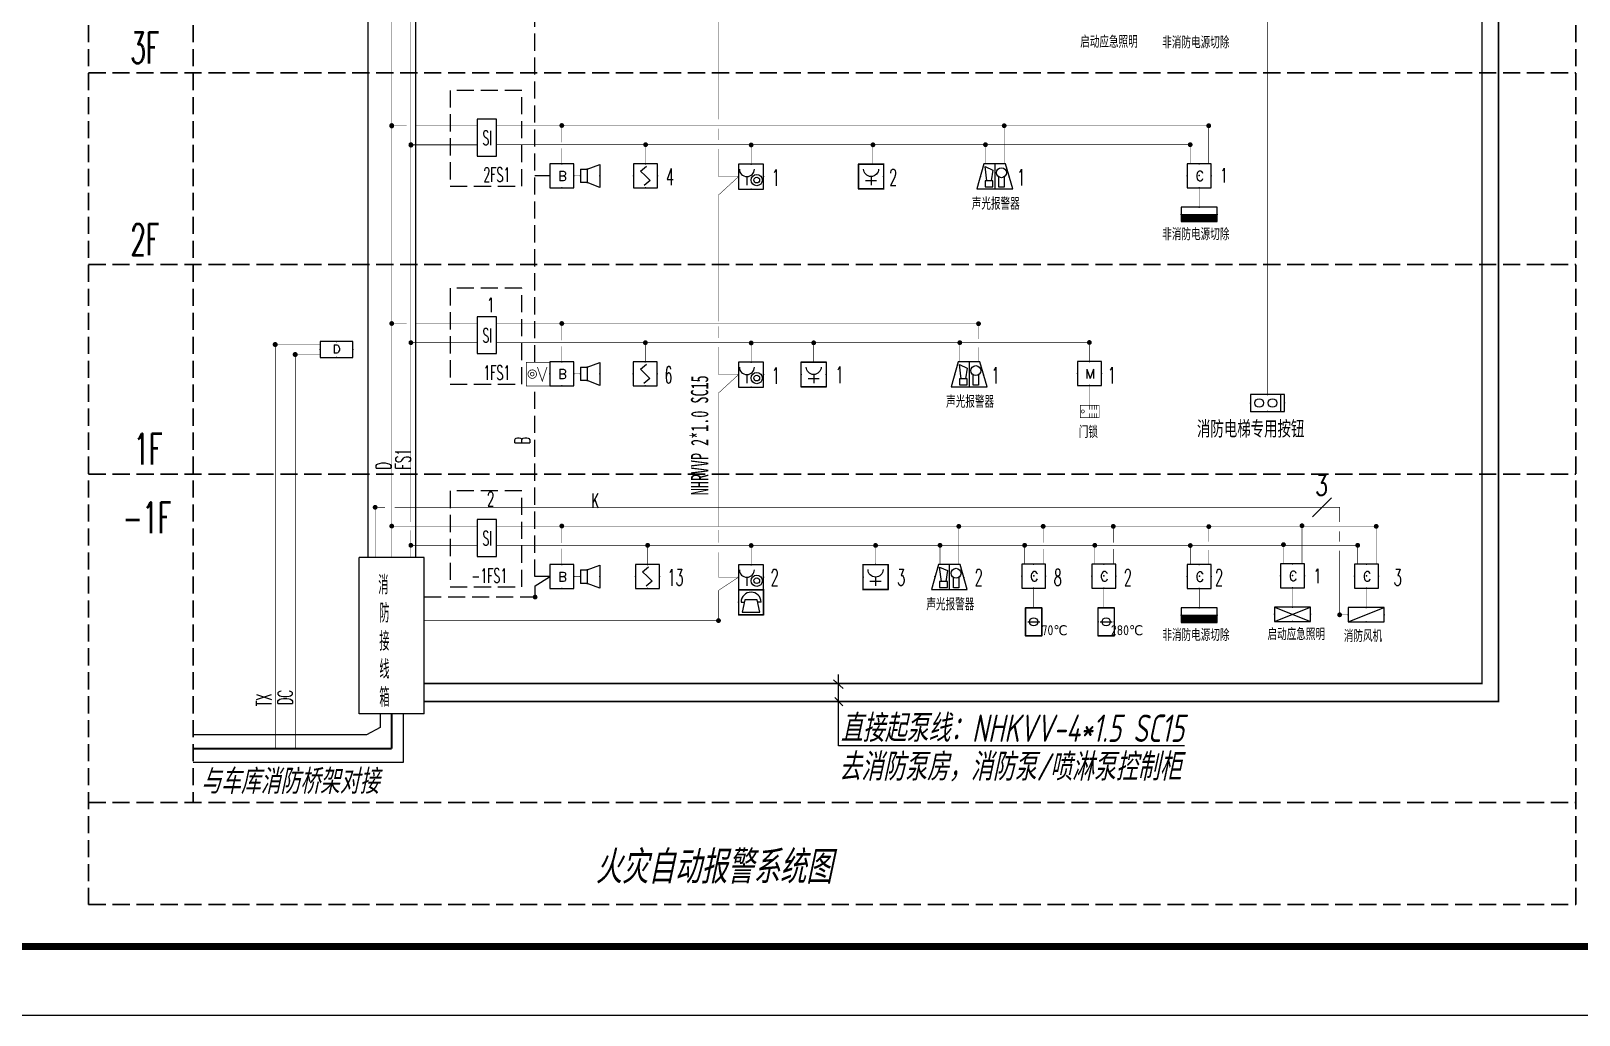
# Model space of a CAD drawing. Extents: x 115549 to 768939, y -502199 to 402497.
# Drawn here: x 217157 to 239758, y -255603 to -241232 of the extents above; entities that cross this region are included whole.
import ezdxf
from ezdxf.enums import TextEntityAlignment as Align

# ---------------------------------------------------------------- set-up
doc = ezdxf.new("R2010")
doc.units = 0
doc.header["$LTSCALE"] = 1000
doc.header["$MEASUREMENT"] = 0
for name, pattern in [('CENTER2', [1.125, 0.75, -0.125, 0.125, -0.125]), ('DASH', [0.35, 0.25, -0.1]), ('PHANTOM2', [1.25, 0.625, -0.125, 0.125, -0.125, 0.125, -0.125])]:
    doc.linetypes.add(name, pattern=pattern)
for name, color, linetype in [('BZ', 3, 'Continuous'), ('DIM-照明', 3, 'Continuous'), ('DOTLN', 2, 'DASH'), ('DQ', 6, 'Continuous'), ('EQUIP', 3, 'Continuous'), ('EQUIP-消防', 3, 'Continuous'), ('EQUIP-照明', 3, 'Continuous'), ('EQUIP-箱柜', 3, 'Continuous'), ('EQUIP-通讯', 3, 'Continuous'), ('FUR', 8, 'Continuous'), ('LGT1', 7, 'Continuous'), ('PUB_TEXT', 7, 'Continuous'), ('PUB_TITLE', 4, 'Continuous'), ('SIG_TEXT', 7, 'Continuous'), ('T-CABL-r4', 7, 'Continuous'), ('T-EQUP-FIRE', 7, 'Continuous'), ('T-EQUP-SERT', 4, 'Continuous'), ('TEL_TEXT', 7, 'Continuous'), ('TERM', 2, 'Continuous'), ('WIRE-信号', 4, 'TG_K+S'), ('WIRE-动力', 2, 'Continuous'), ('WIRE-控制', 4, 'TG_K'), ('WIRE-消防广播', 4, 'TG_B'), ('WIRE-消防电话', 3, 'TG_H'), ('WIRE-照明', 1, 'Continuous'), ('WIRE-电源', 3, 'Continuous'), ('WIRE-通讯', 4, 'PHANTOM2'), ('房间名称', 153, 'Continuous'), ('面积', 6, 'Continuous')]:
    doc.layers.add(name, color=color, linetype=linetype)
doc.layers.add('WALL', color=150, linetype='Continuous', lineweight=30)
doc.layers.add('电气', color=6, linetype='Continuous', lineweight=0)
doc.styles.add('_TCH_DIM', font='SIMPLEX', dxfattribs={"bigfont": 'GBCBIG'})
doc.styles.add('_TCH_LABEL', font='COMPLEX', dxfattribs={"bigfont": 'GBCBIG'})
doc.styles.add('_TEL_DIM', font='SIMPLEX', dxfattribs={"width": 0.8, "height": 3.5, "bigfont": 'HZTXT'})
doc.styles.add('_TXT', font='', dxfattribs={"width": 0.6})
doc.styles.add('DLBLZTEXT', font='ROMANS.shx', dxfattribs={"width": 0.7, "bigfont": 'HZFS1.shx'})
doc.styles.get("Standard").update_dxf_attribs({"font": 'gbenor.shx', "bigfont": 'gbcbig.shx'})
doc.styles.add('TG_LINETYPE', font='HNSJY-07', dxfattribs={"width": 0.8, "height": 3, "bigfont": 'HZTXT-SM'})
doc.styles.add('国标仿宋', font='SIMPLEX.shx', dxfattribs={"width": 0.8, "bigfont": 'gbhzfs.shx'})
doc.styles.add('霍', font='GBEITC', dxfattribs={"bigfont": 'HZTXT'})
doc.styles.get('_TXT').set_extended_font_data('SimSun')
doc.linetypes.add('TG_B', pattern='A,2,-0.3,["B",TG_LINETYPE,S=0.1,R=0,X=-0.23,Y=-0.15],0', length=2.3)
doc.linetypes.add('TG_H', pattern='A,2,-0.45,["H",TG_LINETYPE,S=0.1,R=0,X=-0.33,Y=-0.15],0', length=2.45)
doc.linetypes.add('TG_K', pattern='A,2,-0.3,["K",TG_LINETYPE,S=0.1,R=0,X=-0.23,Y=-0.15],0', length=2.3)
doc.linetypes.add('TG_K+S', pattern='A,1.5,-1.5,["K+S",TG_LINETYPE,S=0.1,R=0,X=-1.3,Y=-0.15],0', length=3)

# ---------------------------------------------------------------- blocks, each defined once
blk = doc.blocks.new('$TelecSys$00000011')
at = {"const_width": 0.5}
blk.add_lwpolyline([(-0.25, 0, 1), (0.25, 0, 1)], format="xyb", close=True, dxfattribs=at)
blk = doc.blocks.new('$equip$00001931')
for p, q in [((0.65, 0.65), (-0.65, 0.65)), ((-0.65, 0.65), (-0.65, 0)), ((0.65, 0), (0.65, 0.65)), ((-0.65, 0), (0.65, 0))]:
    blk.add_line(p, q)
for p in [(0, 0.65), (-0.65, 0.325), (0, 0), (0.65, 0.325)]:
    blk.add_point(p)
at = {"color": 7, "style": '_TEL_DIM'}
blk.add_attdef('$TEXT$', text='', height=0.34, dxfattribs=at).set_placement((0.006, 0.343), align=Align.MIDDLE_CENTER)
at = {"color": 7, "style": '_TEL_DIM', "flags": 1}
blk.add_attdef('A', text='', height=0.00002, dxfattribs=at).set_placement((0, 0), align=Align.MIDDLE_CENTER)
blk = doc.blocks.new('$equip$00002656')
for p, q in [((-0.5, 1), (-0.5, 0)), ((0.5, 1), (-0.5, 1)), ((0.5, 0), (0.5, 1)), ((-0.5, 0), (0.5, 0)), ((-0.219, 0.331), (0.222, 0.331)), ((0, 0.5), (0, 0.15))]:
    blk.add_line(p, q)
at = {"const_width": 0.05}
blk.add_lwpolyline([(-0.5, 1), (0.5, 1), (0.5, 0), (-0.5, 0), (-0.5, 1), (0.5, 1)], dxfattribs=at)
blk.add_arc((0, 0.8), 0.3, 180, 0)
for p in [(0, 1), (-0.5, 0.5), (0, 0), (0.5, 0.5)]:
    blk.add_point(p)
at = {"color": 7, "flags": 1}
for tag, height, p in [('A', 0.00002, (0, 0)), ('B', 0.4, (0.762, 0.292))]:
    blk.add_attdef(tag, text='', height=height, dxfattribs=at).set_placement(p, align=Align.MIDDLE_CENTER)
blk = doc.blocks.new('$equip$00001700')
for p, q in [((-0.5, 0.5), (-0.5, -0.5)), ((0.5, 0.5), (-0.5, 0.5)), ((-0.2, 0.2), (0.05, 0.4)), ((0, 0), (-0.2, 0.2)), ((0, 0), (0.2, -0.2)), ((0.5, -0.5), (0.5, 0.5)), ((-0.5, -0.5), (0.5, -0.5)), ((0.2, -0.2), (-0.05, -0.4))]:
    blk.add_line(p, q)
for p in [(-0.5, 0), (0, 0.5), (0.5, 0), (0, -0.5)]:
    blk.add_point(p)
at = {"flags": 1}
for tag, height, p in [('A', 0.00002, (0, 0)), ('B', 0.4, (0.75, -0.204))]:
    blk.add_attdef(tag, text='', height=height, dxfattribs=at).set_placement(p, align=Align.MIDDLE_CENTER)
blk = doc.blocks.new('$equip$00001943')
for p, q in [((-0.3, 0.35), (-0.5, -0.35)), ((0.3, 0.35), (-0.3, 0.35)), ((-0.22, -0.124), (-0.27, 0.276)), ((-0.27, 0.276), (-0.05, 0.176)), ((-0.05, 0.176), (-0.1, -0.124)), ((0, 0.35), (0, -0.35)), ((0.5, -0.35), (0.3, 0.35)), ((-0.5, -0.35), (0.5, -0.35)), ((-0.27, -0.124), (-0.27, -0.294)), ((-0.05, -0.124), (-0.27, -0.124)), ((-0.27, -0.294), (-0.05, -0.294)), ((-0.05, -0.294), (-0.05, -0.124)), ((0.112, -0.298), (0.112, -0.013)), ((0.262, -0.298), (0.112, -0.298)), ((0.262, -0.013), (0.262, -0.298))]:
    blk.add_line(p, q)
blk.add_circle((0.187, 0.102), 0.139)
for p in [(-0.4, 0), (0, 0.35), (0, -0.35), (0.404, -0.012)]:
    blk.add_point(p)
at = {"layer": 'TEL_TEXT', "style": '_TEL_DIM', "flags": 1}
blk.add_attdef('A', text='', height=0.00002, dxfattribs=at).set_placement((0, 0), align=Align.MIDDLE_CENTER)
blk = doc.blocks.new('$equip$00001711')
for p, q in [((-0.5, 1), (-0.5, 0)), ((0.5, 1), (-0.5, 1)), ((0.5, 0), (0.5, 1)), ((-0.5, 0), (0.5, 0)), ((-0.169, 0.5), (-0.169, 0.15))]:
    blk.add_line(p, q)
for radius in [0.226, 0.113]:
    blk.add_circle((0.227, 0.36), radius)
blk.add_arc((-0.169, 0.8), 0.3, 180, 0)
for p in [(0, 1), (-0.5, 0.5), (0, 0), (0.5, 0.5)]:
    blk.add_point(p)
at = {"flags": 1}
for tag, height, p in [('A', 0.00002, (0, 0)), ('B', 0.4, (0.759, 0.309))]:
    blk.add_attdef(tag, text='', height=height, dxfattribs=at).set_placement(p, align=Align.MIDDLE_CENTER)
blk = doc.blocks.new('$equip$00001916')
for p, q in [((0.5, 0.5), (-0.5, 0.5)), ((-0.5, 0.5), (-0.5, -0.5)), ((0.5, -0.5), (0.5, 0.5)), ((-0.5, -0.5), (0.5, -0.5))]:
    blk.add_line(p, q)
for p in [(-0.5, 0), (0, 0.5), (0.5, 0), (0, -0.5)]:
    blk.add_point(p)
at = {"layer": 'TEL_TEXT', "style": '_TEL_DIM'}
blk.add_attdef('$TEXT$', text='', height=0.4, dxfattribs=at).set_placement((0.026, -0.008), align=Align.MIDDLE_CENTER)
at = {"layer": 'TEL_TEXT', "style": '_TEL_DIM', "flags": 1}
blk.add_attdef('A', text='', height=0.00002, dxfattribs=at).set_placement((0, 0), align=Align.MIDDLE_CENTER)
blk = doc.blocks.new('$equip$00001366')
for p, q in [((0, 0.35), (0, -0.35)), ((0, 0.35), (0.35, 0.35)), ((0.35, 0.35), (1, 0.6)), ((0.35, 0.35), (0.35, -0.35)), ((1, 0.6), (1, -0.6)), ((0.35, -0.35), (0, -0.35)), ((1, -0.6), (0.35, -0.35))]:
    blk.add_line(p, q)
for p in [(0, 0), (0.35, 0.35), (1, 0), (0.35, -0.35)]:
    blk.add_point(p)
at = {"flags": 9}
blk.add_attdef('A', (0, 0), '', height=0.00002, dxfattribs=at)
blk = doc.blocks.new('$equip$00001234')
for p, q in [((0.707, 0.714), (-0.707, 0.714)), ((-0.707, 0.707), (-0.707, -0.007)), ((0.542, 0.714), (0.542, 0)), ((0.707, 0), (0.707, 0.714)), ((-0.707, 0), (0.707, 0))]:
    blk.add_line(p, q)
for centre in [(-0.35, 0.357), (0.2, 0.357)]:
    blk.add_circle(centre, 0.179)
at = {"layer": 'EQUIP-照明'}
for p in [(0, 0.714), (-0.707, 0.35), (0, 0), (0.707, 0.357)]:
    blk.add_point(p, dxfattribs=at)
at = {"layer": 'EQUIP-照明', "flags": 9}
blk.add_attdef('A', (0, 0), '', height=0.00002, dxfattribs=at)
blk = doc.blocks.new('HC001151')
at = {"color": 4, "linetype": 'Continuous', "const_width": 0.2}
blk.add_lwpolyline([(-3.12, 2.08), (3.12, 2.08), (3.12, -2.08), (-3.12, -2.08)], close=True, dxfattribs=at)
at = {"color": 4, "linetype": 'Continuous', "const_width": 0.2, "flags": 128}
blk.add_lwpolyline([(-2.83, 0, 1), (-1.82, 0, 1)], format="xyb", close=True, dxfattribs=at)
at = {"color": 4, "linetype": 'Continuous', "const_width": 0.2}
for points in [[(-0.08, 0.65), (-0.08, 2.08)], [(0.72, 0.65), (0.72, 2.08)], [(1.52, 0.65), (1.52, 2.08)], [(2.33, 0.65), (2.33, 2.08)], [(-0.08, -2.08), (-0.08, -0.65)], [(0.72, -2.08), (0.72, -0.65)], [(1.52, -2.08), (1.52, -0.65)], [(2.33, -2.08), (2.33, -0.65)]]:
    blk.add_lwpolyline(points, dxfattribs=at)
blk = doc.blocks.new('$equip_U$00000059(PC-201006301541)')
at = {"linetype": 'DASH'}
for p in [(0, 0.489), (0.003, 0), (-0.5, -0.011), (0, -0.511), (0.5, -0.011)]:
    blk.add_point(p, dxfattribs=at)
blk.add_blockref('$equip$00001916', (0, -0.011), dxfattribs=at).add_auto_attribs({'$TEXT$': 'C'})
at = {"color": 7, "linetype": 'DASH', "style": '_TEL_DIM', "flags": 1}
blk.add_attdef('A', text='', height=0.00002, dxfattribs=at).set_placement((0, 0), align=Align.MIDDLE_CENTER)
blk = doc.blocks.new('*X1106')
at = {"color": 0}
for p, q in [((-250, 33), (-183, 100)), ((-250, 68), (-218, 100)), ((-247, 0), (-147, 100)), ((-212, 0), (-112, 100)), ((-177, 0), (-77, 100)), ((-141, 0), (-41, 100)), ((-106, 0), (-6, 100)), ((-71, 0), (29, 100)), ((-35, 0), (65, 100)), ((0, 0), (100, 100)), ((35, 0), (135, 100)), ((71, 0), (171, 100)), ((106, 0), (206, 100)), ((141, 0), (241, 100)), ((177, 0), (250, 73)), ((212, 0), (250, 38)), ((247, 0), (250, 3))]:
    blk.add_line(p, q, dxfattribs=at)
blk = doc.blocks.new('$equip$00001414')
for p, q in [((0.75, 0.6), (-0.75, 0.6)), ((-0.75, 0.6), (-0.75, 0)), ((-0.75, 0.3), (0.75, 0.3)), ((-0.75, 0), (0.75, 0)), ((0.75, 0), (0.75, 0.6))]:
    blk.add_line(p, q)
at = {"const_width": 0.3}
blk.add_lwpolyline([(-0.75, 0.15), (0.75, 0.15)], dxfattribs=at)
for p in [(-0.75, 0.3), (0, 0.6), (0, 0), (0.75, 0.3)]:
    blk.add_point(p)
at = {"xscale": 0.00300000000061118, "yscale": 0.00300000000061118, "zscale": 0.00300000000061118}
blk.add_blockref('*X1106', (0, 0), dxfattribs=at)
at = {"style": '_TCH_LABEL', "flags": 9}
blk.add_attdef('A', (0, 0), '', height=0.00002, dxfattribs=at)
blk = doc.blocks.new('$equip$00002658')
for p, q in [((0.5, 1), (-0.5, 1)), ((-0.5, 1), (-0.5, 0)), ((0.5, 0), (0.5, 1)), ((-0.5, 0), (0.5, 0)), ((-0.4, 0.5), (-0.27, 0.5)), ((-0.25, 0.6), (-0.35, 0.1)), ((-0.35, 0.1), (0.35, 0.1)), ((0.25, 0.6), (-0.25, 0.6)), ((0.35, 0.1), (0.25, 0.6)), ((0.4, 0.5), (0.27, 0.5))]:
    blk.add_line(p, q)
at = {"const_width": 0.05}
blk.add_lwpolyline([(-0.5, 1), (0.5, 1), (0.5, 0), (-0.5, 0), (-0.5, 1), (0.5, 1)], dxfattribs=at)
blk.add_arc((0, 0.5), 0.4, 0, 180)
for p in [(0, 1), (-0.5, 0.5), (0, 0), (0.5, 0.5)]:
    blk.add_point(p)
at = {"color": 7, "flags": 1}
for tag, height, p in [('A', 0.00002, (0, 0)), ('B', 0.4, (0.762, 0.292))]:
    blk.add_attdef(tag, text='', height=height, dxfattribs=at).set_placement(p, align=Align.MIDDLE_CENTER)
blk = doc.blocks.new('105')
at = {"layer": '电气'}
for p, q in [((1055591, 533054), (1055591, 532373)), ((1055945, 533054), (1055591, 533054)), ((1055945, 532373), (1055945, 533054)), ((1055591, 532373), (1055945, 532373))]:
    blk.add_line(p, q, dxfattribs=at)
at = {"layer": 'TEL_TEXT', "style": '_TEL_DIM', "width": 0.564706}
blk.add_attdef('SI', text='', height=264, dxfattribs=at).set_placement((1055775, 532708), align=Align.MIDDLE_CENTER)
blk = doc.blocks.new('A$C220927F7')
at = {"layer": 'WIRE-消防电话', "linetype": 'TG_H', "const_width": 7.67}
for points in [[(0, 0), (-319, -209)], [(-319, -209), (-319, -695), (-1592, -695)], [(-2676, -695), (-5033, -695)], [(-1567, -695), (-2815, -695)]]:
    blk.add_lwpolyline(points, dxfattribs=at)
blk = doc.blocks.new('$equip$00002402')
at = {"lineweight": 20}
for p, q in [((0.322, 0.558), (-0.328, 0.558)), ((-0.328, -0.558), (0.322, -0.558))]:
    blk.add_line(p, q, dxfattribs=at)
for p, q in [((-0.328, -0.558), (-0.328, 0.558)), ((-0.242, 0), (0, 0)), ((0, 0), (0.242, 0)), ((0.322, 0.558), (0.322, -0.558))]:
    blk.add_line(p, q)
at = {"const_width": 0.05}
for points in [[(-0.328, -0.558), (-0.328, 0.558)], [(-0.328, 0.558), (0.322, 0.558), (0.322, -0.558), (-0.328, -0.558), (-0.328, 0.558), (0.322, 0.558)]]:
    blk.add_lwpolyline(points, dxfattribs=at)
blk.add_circle((-0.003, 0), 0.164)
for p in [(-0.328, 0), (-0.003, 0.558), (0.322, 0), (-0.003, -0.558)]:
    blk.add_point(p)
at = {"color": 7, "style": '_TEL_DIM', "flags": 1}
blk.add_attdef('A', text='', height=0.00002, dxfattribs=at).set_placement((0, 0), align=Align.MIDDLE_CENTER)
at = {"color": 7}
blk.add_attdef('$TEXT$', text='', height=0.4, dxfattribs=at).set_placement((0.832, -0.336), align=Align.MIDDLE_CENTER)
blk = doc.blocks.new('$equip$00001416')
for p, q in [((0.75, 0.6), (-0.75, 0.6)), ((-0.75, 0), (0.75, 0.6)), ((-0.75, 0.6), (-0.75, 0)), ((-0.75, 0), (0.75, 0)), ((0.75, 0), (0.75, 0.6))]:
    blk.add_line(p, q)
for p in [(-0.75, 0.3), (0, 0.6), (0, 0), (0.75, 0.3)]:
    blk.add_point(p)
at = {"style": '_TCH_LABEL', "flags": 9}
blk.add_attdef('A', (0, 0), '', height=0.00002, dxfattribs=at)
blk = doc.blocks.new('$equip$00001424')
for p, q in [((-0.75, 0), (0.75, 0.6)), ((-0.75, 0.6), (0.75, 0)), ((0.75, 0.6), (-0.75, 0.6)), ((-0.75, 0.6), (-0.75, 0)), ((-0.75, 0), (0.75, 0)), ((0.75, 0), (0.75, 0.6))]:
    blk.add_line(p, q)
for p in [(-0.75, 0.3), (0, 0.6), (0, 0), (0.75, 0.3)]:
    blk.add_point(p)
at = {"style": '_TCH_LABEL', "flags": 9}
blk.add_attdef('A', (0, 0), '', height=0.00002, dxfattribs=at)
blk = doc.blocks.new('HC001725423288')
at = {"color": 0, "linetype": 'Continuous', "const_width": 0.2}
blk.add_lwpolyline([(-3.12, 3.12), (3.12, 3.12), (3.12, -3.12), (-3.12, -3.12)], close=True, dxfattribs=at)
blk.add_lwpolyline([(-1.88, 2.38), (1.88, 1.13), (-1.88, -0.15)], dxfattribs=at)
for points in [[(1.12, -1.52, 1), (-1.12, -1.52, 1)], [(-0.48, -1.52, 1), (0.48, -1.52, 1)]]:
    blk.add_lwpolyline(points, format="xyb", close=True, dxfattribs=at)
at = {"layer": 'T-CABL-r4', "color": 0, "style": 'DLBLZTEXT', "width": 0.7}
blk.add_attdef('PSFHATT', (5.12, -3.12), '', height=2.5, dxfattribs=at)
blk = doc.blocks.new('$TELECSYS$00000095')
blk.add_line((0.4, 0.4), (-0.4, -0.4))
at = {"width": 0.8}
blk.add_attdef('N', text='', height=1, dxfattribs=at).set_placement((-0.017, 1.056), align=Align.MIDDLE)
blk = doc.blocks.new('$TelecSys$00000152')
blk.add_blockref('$TELECSYS$00000095', (0, 0))
at = {"style": '_TEL_DIM', "width": 0.7}
blk.add_attdef('N', text='', height=0.875, dxfattribs=at).set_placement((-0.015, 0.924), align=Align.MIDDLE)
blk = doc.blocks.new('A$C625C773B')
at = {"layer": 'WIRE-照明', "color": 7, "const_width": 7}
blk.add_lwpolyline([(-242, 0), (-242, 734), (-99, 734)], dxfattribs=at)
at = {"layer": 'TERM', "linetype": 'DASH', "xscale": 70.01312986800448, "yscale": 70.01312986800448, "zscale": 70.01312986800448}
blk.add_blockref('$TelecSys$00000011', (-243, 734), dxfattribs=at)

msp = doc.modelspace()

# ---------------------------------------------------------------- linework, layer by layer
at = {"layer": 'BZ', "linetype": 'Continuous'}
msp.add_line((222897.9, -248921.9), (221950.8, -248921.9), dxfattribs=at)
at = {"layer": 'DOTLN', "linetype": 'DASH'}
for points in [[(223275.1, -243499.7), (224325, -243499.7), (224325, -242099.4), (223275.1, -242099.4)], [(223275.1, -246390.9), (224325, -246390.9), (224325, -244990.6), (223275.1, -244990.6)], [(223275.1, -249349.7), (224325, -249349.7), (224325, -247949.4), (223275.1, -247949.4)]]:
    msp.add_lwpolyline(points, close=True, dxfattribs=at)
at = {"layer": 'DQ', "linetype": 'DASH'}
for p, q in [((224515.3, -246070.4), (224514.2, -205653.9)), ((224732.4, -243349), (224515.1, -243349)), ((224515.5, -249200.7), (224515.4, -246415.3)), ((224732.4, -249200.7), (224515.6, -249200.7))]:
    msp.add_line(p, q, dxfattribs=at)
for points in [[(224516.9, -249516.6), (224516.9, -249336), (224732.3, -249200.7)], [(222897.9, -249497.4), (224483.5, -249497.4)]]:
    msp.add_lwpolyline(points, dxfattribs=at)
at = {"layer": 'EQUIP-箱柜'}
for points in [[(222592.3, -251201.9), (222592.3, -251914.7), (219527.4, -251914.7)], [(222256.3, -251201.9), (222256.3, -251405.8), (222054.7, -251509.7)], [(222054.7, -251509.7), (219527.4, -251509.7)]]:
    msp.add_lwpolyline(points, dxfattribs=at)
at = {"layer": 'FUR', "color": 3, "const_width": 7}
for points in [[(227194.7, -248472.2), (227194.7, -246520)], [(227194.7, -248426.4), (227194.7, -248416)], [(227194.7, -248705), (227194.7, -248520.4)], [(227194.7, -248967), (227194.7, -248845.5)]]:
    msp.add_lwpolyline(points, dxfattribs=at)
at = {"layer": 'LGT1', "color": 3, "linetype": 'Continuous', "lineweight": -3}
for p, q in [((221950.8, -251201.9), (221950.8, -248921.9)), ((222897.9, -251201.9), (222897.9, -248921.9)), ((222897.9, -251201.9), (221950.8, -251201.9))]:
    msp.add_line(p, q, dxfattribs=at)
at = {"layer": 'PUB_TITLE'}
msp.add_lwpolyline([(181745.2, -255602.5), (265845.2, -255602.5), (265845.2, -196202.5), (181745.2, -196202.5)], close=True, dxfattribs=at)
at = {"layer": 'PUB_TITLE', "const_width": 100}
msp.add_lwpolyline([(184245.2, -254602.5), (264845.2, -254602.5), (264845.2, -197202.5), (184245.2, -197202.5)], close=True, dxfattribs=at)
at = {"layer": 'SIG_TEXT'}
for points in [[(233997.8, -251671.6), (228948.3, -251671.6), (228948.3, -250627.5)], [(228875.1, -250706), (229016.5, -250832.2)], [(228894.5, -250963.4), (229011.2, -251088)]]:
    msp.add_lwpolyline(points, dxfattribs=at)
at = {"layer": 'WALL', "color": 8, "linetype": 'DASH'}
for p, q in [((217999.5, -197747.1), (217999.5, -253989.4)), ((219527.4, -197747.1), (219527.4, -252500.1)), ((239713.5, -197747.1), (239713.5, -253989.4)), ((217998.4, -241844), (239713.5, -241844)), ((217998.4, -244644.9), (239713.5, -244644.9)), ((217998.4, -247702.1), (239392.9, -247702.1)), ((217998.4, -247702.1), (239713.5, -247702.1)), ((217999.5, -247702.1), (239713.5, -247702.1)), ((217998.4, -252500.1), (239713.5, -252500.1)), ((217999.5, -253989.4), (239713.5, -253989.4))]:
    msp.add_line(p, q, dxfattribs=at)
at = {"layer": 'WIRE-信号', "linetype": 'Continuous', "const_width": 31.9}
msp.add_lwpolyline([(222424.3, -251201.9), (222424.3, -251712.2)], dxfattribs=at)
at = {"layer": 'WIRE-动力', "linetype": 'CENTER2', "const_width": 22.6}
for points in [[(222897.9, -250760.6), (238341.6, -250760.6), (238341.6, -199624.6)], [(222897.9, -251023.7), (238583.4, -251023.8), (238583.4, -199624.6)]]:
    msp.add_lwpolyline(points, dxfattribs=at)
at = {"layer": 'WIRE-控制', "color": 6, "const_width": 7}
for points in [[(224907.4, -242639), (224907.4, -242859.6)], [(231366, -242612.8), (231366, -243011.2)], [(234351.4, -242612.8), (234351.4, -242838)], [(224907.4, -242945.3), (224907.4, -243177.3)], [(231092.2, -242889.6), (231092.2, -243171.4)], [(231366, -242959), (231366, -243171.4)], [(234081.1, -242889.6), (234081.1, -243171.4)], [(234351.4, -242838), (234351.4, -243171.4)], [(234213, -243521.5), (234213, -243805.1)], [(224907.4, -245530.2), (224907.4, -245750.9)], [(230991.2, -245504), (230991.2, -245729.2)], [(224907.4, -245836.5), (224907.4, -246068.5)], [(230717.4, -245780.8), (230717.4, -246062.7)], [(230991.2, -245850.2), (230991.2, -246062.7)], [(232612.1, -246414.5), (232612.1, -246698.1)], [(224907.4, -248487.3), (224907.4, -248708)], [(230702.9, -248462.8), (230702.9, -248688)], [(231934.4, -248462.8), (231934.4, -248703.2)], [(232958.3, -248462.8), (232958.3, -248703.2)], [(234352.6, -248466.1), (234352.6, -248691.3)], [(235713.2, -248453.6), (235713.2, -248678.8)], [(236796.6, -248462.8), (236796.6, -248688)], [(224907.4, -248793.6), (224907.4, -249029)], [(230429.1, -248739.6), (230429.1, -249021.5)], [(230702.9, -248688), (230702.9, -249021.5)], [(231664.2, -248739.6), (231664.2, -249021.4)], [(231934.4, -248796.1), (231934.4, -248809)], [(231934.4, -248809), (231934.4, -249021.4)], [(232688, -248739.6), (232688, -249021.4)], [(232958.3, -248796.1), (232958.3, -248809)], [(232958.3, -248809), (232958.3, -249021.4)], [(234082.4, -248742.9), (234082.4, -249024.7)], [(234352.6, -248812.3), (234352.6, -249024.7)], [(235442.9, -248730.4), (235442.9, -249012.3)], [(235713.2, -248678.8), (235713.2, -249012.3)], [(236526.3, -248739.6), (236526.3, -249021.5)], [(236796.6, -248688), (236796.6, -249021.5)], [(231796.1, -249373.3), (231796.1, -249656.9)], [(232819.9, -249373.3), (232819.9, -249656.9)], [(234214.3, -249374.8), (234214.3, -249658.4)], [(235574.8, -249362.3), (235574.8, -249645.9)], [(236656, -249373.3), (236656, -249656.9)]]:
    msp.add_lwpolyline(points, dxfattribs=at)
at = {"layer": 'WIRE-控制', "linetype": 'TG_K', "const_width": 7}
for points in [[(236263.1, -248691.5), (236263.1, -248539)], [(236263.1, -248565.4), (236263.1, -248565.4)], [(236386.2, -249758), (236263.1, -249758), (236263.1, -248820.4)]]:
    msp.add_lwpolyline(points, dxfattribs=at)
at = {"layer": 'WIRE-消防广播', "linetype": 'Continuous', "const_width": 31.9}
for points in [[(219527.4, -251712.2), (222424.3, -251712.2)], [(222414.4, -251712.2), (222424.3, -251712.2)]]:
    msp.add_lwpolyline(points, dxfattribs=at)
at = {"layer": 'WIRE-消防电话', "linetype": 'TG_H', "const_width": 7}
for points in [[(227194.7, -240976), (227194.7, -242523.4)], [(227194.7, -242656.7), (227194.7, -242825.9)], [(227194.7, -242696.3), (227194.7, -242790.3)], [(227194.7, -242790.3), (227194.7, -242715.4)], [(227194.7, -242956.4), (227194.7, -243358.8)], [(227194.7, -243358.8), (227194.7, -242995.5)], [(227194.7, -243358.8), (227194.7, -242995.5)], [(227488, -243358.8), (227194.7, -243628.8), (227194.7, -245470.8)], [(227488, -243358.8), (227194.7, -243358.8)], [(227194.7, -245547.9), (227194.7, -245717.1)], [(227194.7, -245681.5), (227194.7, -245606.6)], [(227194.7, -245847.7), (227194.7, -246250)], [(227194.7, -246250), (227194.7, -245886.7)], [(227488, -246250), (227194.7, -246520)], [(227488, -246250), (227194.7, -246250)], [(227194.7, -248640.3), (227194.7, -248565.4)], [(227194.7, -249208.8), (227194.7, -248845.5)], [(227488, -249208.8), (227194.7, -249208.8)]]:
    msp.add_lwpolyline(points, dxfattribs=at)
at = {"layer": 'WIRE-照明', "color": 2, "const_width": 7}
for points in [[(222425.4, -198668.1), (222425.4, -248921.9)], [(222424.2, -242612.8), (222642.4, -242612.8)], [(222776.9, -242612.8), (223672.4, -242612.8)], [(223952.3, -242612.8), (234325.7, -242612.8)], [(222424.2, -245504), (222642.4, -245504)], [(222776.9, -245504), (223672.4, -245504)], [(223952.3, -245504), (230991.2, -245504)], [(222424.4, -248462.8), (223672.4, -248462.8)], [(223952.3, -248462.8), (236788.8, -248462.8)]]:
    msp.add_lwpolyline(points, dxfattribs=at)
at = {"layer": 'WIRE-照明', "color": 4, "const_width": 7}
for points in [[(222704.4, -248403.8), (222705.2, -198950.8)], [(222730, -242892.9), (223672.4, -242892.9)], [(222730, -242899.9), (223672.4, -242899.9)], [(223952.3, -242892.9), (234081.4, -242892.9)], [(222730, -245784.1), (223672.4, -245784.1)], [(223952.3, -245784.1), (232626.9, -245784.1)], [(222704.4, -248921.9), (222704.4, -248523.2)], [(222704.4, -248742.9), (223672.4, -248742.9)], [(223952.4, -248742.9), (236512.7, -248742.9)]]:
    msp.add_lwpolyline(points, dxfattribs=at)
at = {"layer": 'WIRE-照明', "color": 6, "const_width": 7}
msp.add_lwpolyline([(235211.6, -239271.8), (235211.5, -246539.9)], dxfattribs=at)
at = {"layer": 'WIRE-照明', "color": 1, "const_width": 7}
for points in [[(226130.4, -242889.6), (226130.4, -243173.2)], [(227671.7, -242892.9), (227671.7, -243176.5)], [(229449.3, -242891.6), (229449.3, -243175.2)], [(226127.1, -245780.8), (226127.1, -246064.4)], [(227671.7, -245784.1), (227671.7, -246067.7)], [(228584.5, -245782.8), (228584.5, -246066.4)], [(232609.4, -245777.5), (232609.4, -246061.1)], [(226159.8, -248739.6), (226159.8, -249023.2)], [(227671.7, -248742.9), (227671.7, -249026.5)], [(229487.6, -248741.6), (229487.6, -249025.2)]]:
    msp.add_lwpolyline(points, dxfattribs=at)
at = {"layer": 'WIRE-照明', "color": 7}
msp.add_lwpolyline([(222468.7, -248188.2, 7, 7, 0), (236263.1, -248188.2, 7, 7, 0), (236263.1, -248400.9, 7, 7, 0)], format="xyseb", dxfattribs=at)
at = {"layer": 'WIRE-电源', "color": 4, "const_width": 7.3}
msp.add_lwpolyline([(220724.4, -251712.2), (220724.4, -245793.3)], dxfattribs=at)
at = {"layer": 'WIRE-电源', "const_width": 7.3}
for points in [[(221015.4, -245957.4), (221379.8, -245957.4)], [(221016.5, -251712.2), (221016.5, -245939.2)]]:
    msp.add_lwpolyline(points, dxfattribs=at)
at = {"layer": 'WIRE-通讯', "color": 4}
for points, const_width in [([(225082.4, -243349), (225180.7, -243349)], 7), ([(220723.2, -245811.4), (221380.5, -245811.4)], 7.3), ([(225082.4, -246240.3), (225180.7, -246240.3)], 7), ([(225082.4, -249200.7), (225180.7, -249200.7)], 7)]:
    msp.add_lwpolyline(points, dxfattribs=dict(at, const_width=const_width))
at = {"layer": '面积'}
msp.add_lwpolyline([(222774.7, -248921.9), (222775.6, -198619.3), (222075.1, -198619.3), (222074.1, -248921.9)], dxfattribs=at)

# ---------------------------------------------------------------- block references
at = {"layer": 'DIM-照明'}
ref = msp.add_blockref('$TelecSys$00000152', (236004.8, -248188.2), dxfattribs=dict(at, xscale=350, yscale=350, zscale=350))
ref.add_attrib('N', '3', dxfattribs={"layer": '0', "color": 7, "height": 306.2, "style": '_TCH_DIM', "width": 0.7}).set_placement((235999.5, -247865), align=Align.MIDDLE)
at = {"layer": 'EQUIP-消防', "linetype": 'DASH'}
for name, p, xscale, yscale, zscale, values in [('$equip$00001916', (224907.4, -243349), 350.0656493400224, 350.0656493400224, 350.0656493400224, {'$TEXT$': 'B'}), ('$equip$00001931', (221617.6, -246001.9), 364.8052556280456, 364.8052556280456, 364.8052556280456, {'$TEXT$': 'D'}), ('$equip$00001916', (224907.4, -246240.3), 350.0656493400224, 350.0656493400224, 350.0656493400224, {'$TEXT$': 'B'}), ('$equip$00001916', (232612.1, -246236.2), 350.0656493400224, 350.0656493400224, 350.0656493400224, {'$TEXT$': 'M'}), ('$equip$00001916', (224907.4, -249200.7), 350.0656493400224, 350.0656493400224, 350.0656493400224, {'$TEXT$': 'B'})]:
    msp.add_blockref(name, p, dxfattribs=dict(at, xscale=xscale, yscale=yscale, zscale=zscale)).add_auto_attribs(values)
for name, p, xscale, yscale, zscale in [('$equip$00001700', (226127.7, -243348.2), 350.0656493400224, 350.0656493400224, 350.0656493400224), ('$equip$00001711', (227670.4, -243541.2), 364.8052556280456, 364.8052556280456, 364.8052556280456), ('$equip$00001943', (231227.8, -243355.2), 525.0984740101397, 525.0984740101397, 525.0984740101397), ('$equip_U$00000059(PC-201006301541)', (234213, -243342.5), 350.0656493400224, 350.0656493400224, 350.0656493400224), ('$equip$00001700', (226124.4, -246239.5), 350.0656493400224, 350.0656493400224, 350.0656493400224), ('$equip$00001711', (227670.4, -246432.4), 364.8052556280456, 364.8052556280456, 364.8052556280456), ('$equip$00001943', (230853, -246246.4), 525.0984740101397, 525.0984740101397, 525.0984740101397), ('$equip$00001700', (226157.1, -249198.3), 350.0656493400224, 350.0656493400224, 350.0656493400224), ('$equip$00001711', (227670.4, -249391.2), 364.8052556280456, 364.8052556280456, 364.8052556280456), ('$equip$00001943', (230564.7, -249205.2), 525.0984740101397, 525.0984740101397, 525.0984740101397), ('$equip_U$00000059(PC-201006301541)', (231796.1, -249191), 350.0656493400224, 350.0656493400224, 350.0656493400224), ('$equip_U$00000059(PC-201006301541)', (232819.9, -249191), 350.0656493400224, 350.0656493400224, 350.0656493400224), ('$equip_U$00000059(PC-201006301541)', (234214.3, -249195.8), 350.0656493400224, 350.0656493400224, 350.0656493400224), ('$equip_U$00000059(PC-201006301541)', (235574.8, -249183.4), 350.0656493400224, 350.0656493400224, 350.0656493400224), ('$equip_U$00000059(PC-201006301541)', (236656, -249191), 350.0656493400224, 350.0656493400224, 350.0656493400224)]:
    msp.add_blockref(name, p, dxfattribs=dict(at, xscale=xscale, yscale=yscale, zscale=zscale))
at = {"layer": 'EQUIP-消防'}
for name, p, xscale, yscale, zscale in [('$equip$00002656', (229422.7, -243540), -364.8052556278333, 364.8052556280456, 364.8052556280456), ('$equip$00002656', (228584.5, -246431.2), -364.8052556278333, 364.8052556280456, 364.8052556280456), ('$equip$00002656', (229487.6, -249390), -364.8052556278333, 364.8052556280456, 364.8052556280456), ('$equip$00002658', (227670.4, -249756), 364.8, 364.8, 364.8)]:
    msp.add_blockref(name, p, dxfattribs=dict(at, xscale=xscale, yscale=yscale, zscale=zscale))
at = {"layer": 'EQUIP-消防', "xscale": 364.8, "yscale": 364.8, "zscale": 364.8}
for p, values in [((231797.2, -249860.5), {'$TEXT$': '70℃'}), ((232855.6, -249860.5), {'$TEXT$': '280℃'})]:
    msp.add_blockref('$equip$00002402', p, dxfattribs=at).add_auto_attribs(values)
at = {"layer": 'EQUIP-照明', "xscale": 350.0656493400224, "yscale": 350.0656493400224, "zscale": 350.0656493400224}
msp.add_blockref('$equip$00001234', (235211.5, -246790), dxfattribs=at)
at = {"layer": 'EQUIP-箱柜', "linetype": 'DASH', "xscale": 350.0656493400224, "yscale": 350.0656493400224, "zscale": 350.0656493400224}
for name, p in [('$equip$00001414', (234213, -244015.1)), ('$equip$00001414', (234214.3, -249868.5)), ('$equip$00001424', (235574.8, -249856))]:
    msp.add_blockref(name, p, dxfattribs=at)
at = {"layer": 'EQUIP-箱柜', "xscale": 350.0656493400224, "yscale": 350.0656493400224, "zscale": 350.0656493400224}
msp.add_blockref('$equip$00001416', (236648.7, -249863), dxfattribs=at)
at = {"layer": 'EQUIP-通讯', "linetype": 'DASH', "xscale": 280.0525194720179, "yscale": 280.0525194720179, "zscale": 280.0525194720179}
for p in [(225180.7, -243349), (225180.7, -246240.3), (225180.7, -249200.7)]:
    msp.add_blockref('$equip$00001366', p, dxfattribs=at)
at = {"layer": 'FUR', "xscale": 0.9119999999999999, "yscale": 0.9119999999999999, "zscale": 0.9119999999999999}
msp.add_blockref('A$C220927F7', (227488, -249208.8), dxfattribs=at)
at = {"layer": 'SIG_TEXT'}
msp.add_blockref('A$C625C773B', (222425.4, -248921.9), dxfattribs=at)
at = {"layer": 'T-EQUP-FIRE', "color": 3, "xscale": 55.17600000000001, "yscale": 55.17600000000001, "zscale": 55.17600000000001, "rotation": 270}
msp.add_blockref('HC001725423288', (224559.9, -246242.9), dxfattribs=at)
at = {"layer": 'T-EQUP-SERT', "linetype": 'Continuous', "xscale": -43.776, "yscale": 43.776, "zscale": 43.776, "rotation": 180}
msp.add_blockref('HC001151', (232615.4, -246788.9), dxfattribs=at)
at = {"layer": 'TERM', "linetype": 'DASH'}
for p, xscale, yscale, zscale in [((222424.2, -242612.8), 70.01312986800448, 70.01312986800448, 70.01312986800448), ((222424.2, -242619.8), 70.01312986800448, 70.01312986800448, 70.01312986800448), ((224907.4, -242612.8), 70.01312986800448, 70.01312986800448, 70.01312986800448), ((231366.3, -242616.1), 70.01312986800448, 70.01312986800448, 70.01312986800448), ((234351.7, -242616.1), 70.01312986800448, 70.01312986800448, 70.01312986800448), ((222704.1, -242892.9), 70.01312986800448, 70.01312986800448, 70.01312986800448), ((222704.1, -242899.9), 70.01312986800448, 70.01312986800448, 70.01312986800448), ((226130.7, -242892.9), 70.01312986800448, 70.01312986800448, 70.01312986800448), ((227672, -242896.2), 70.01312986800448, 70.01312986800448, 70.01312986800448), ((229449.6, -242894.9), 70.01312986800448, 70.01312986800448, 70.01312986800448), ((231092.5, -242892.9), 70.01312986800448, 70.01312986800448, 70.01312986800448), ((234081.4, -242892.9), 70.01312986800448, 70.01312986800448, 70.01312986800448), ((222424.2, -245504.1), 70.01312986800448, 70.01312986800448, 70.01312986800448), ((224907.4, -245504), 70.01312986800448, 70.01312986800448, 70.01312986800448), ((230991.5, -245507.3), 70.01312986800448, 70.01312986800448, 70.01312986800448), ((220723.2, -245811.4), 72.96105112548172, 72.96105112548172, 72.96105112548172), ((222704.1, -245784.1), 70.01312986800448, 70.01312986800448, 70.01312986800448), ((226127.4, -245784.1), 70.01312986800448, 70.01312986800448, 70.01312986800448), ((227672, -245787.4), 70.01312986800448, 70.01312986800448, 70.01312986800448), ((228584.8, -245786.1), 70.01312986800448, 70.01312986800448, 70.01312986800448), ((230717.7, -245784.1), 70.01312986800448, 70.01312986800448, 70.01312986800448), ((232609.7, -245780.8), 70.01312986800448, 70.01312986800448, 70.01312986800448), ((221015.4, -245957.4), 72.96105112548172, 72.96105112548172, 72.96105112548172), ((222424.4, -248462.8), 70.01312986800448, 70.01312986800448, 70.01312986800448), ((224907.4, -248461.2), 70.01312986800448, 70.01312986800448, 70.01312986800448), ((230703.2, -248466.1), 70.01312986800448, 70.01312986800448, 70.01312986800448), ((231934.8, -248466.1), 70.01312986800448, 70.01312986800448, 70.01312986800448), ((232958.6, -248466.1), 70.01312986800448, 70.01312986800448, 70.01312986800448), ((234353, -248469.4), 70.01312986800448, 70.01312986800448, 70.01312986800448), ((235713.5, -248456.9), 70.01312986800448, 70.01312986800448, 70.01312986800448), ((236796.9, -248466.1), 70.01312986800448, 70.01312986800448, 70.01312986800448), ((222704.1, -248742.9), 70.01312986800448, 70.01312986800448, 70.01312986800448), ((226160.1, -248742.9), 70.01312986800448, 70.01312986800448, 70.01312986800448), ((227672, -248746.2), 70.01312986800448, 70.01312986800448, 70.01312986800448), ((229488, -248744.9), 70.01312986800448, 70.01312986800448, 70.01312986800448), ((230429.4, -248742.9), 70.01312986800448, 70.01312986800448, 70.01312986800448), ((231664.5, -248742.9), 70.01312986800448, 70.01312986800448, 70.01312986800448), ((232688.3, -248742.9), 70.01312986800448, 70.01312986800448, 70.01312986800448), ((234082.7, -248746.2), 70.01312986800448, 70.01312986800448, 70.01312986800448), ((235443.2, -248733.7), 70.01312986800448, 70.01312986800448, 70.01312986800448), ((236526.6, -248742.9), 70.01312986800448, 70.01312986800448, 70.01312986800448), ((224517.6, -249499.2), 70.01312986800448, 70.01312986800448, 70.01312986800448), ((236263.1, -249758), 70.01312986800448, 70.01312986800448, 70.01312986800448), ((227194.7, -249843), 70.01312986800448, 70.01312986800448, 70.01312986800448)]:
    msp.add_blockref('$TelecSys$00000011', p, dxfattribs=dict(at, xscale=xscale, yscale=yscale, zscale=zscale))
at = {"layer": '电气', "xscale": 0.7893543888384001, "yscale": 0.7893543888384001, "zscale": 0.7893543888384001}
for p in [(-609562.7, -663290.4), (-609562.7, -666174.6), (-609562.7, -669136.2)]:
    msp.add_blockref('105', p, dxfattribs=at).add_auto_attribs({'SI': 'SI'})

# ---------------------------------------------------------------- texts
at = {"layer": 'EQUIP', "color": 0, "style": '霍', "width": 0.8}
for s, height, p in [('直接起泵线：NHKVV-4*1.5 SC15 ', 400, (228975.2, -251614.2)), ('去消防泵房，消防泵/喷淋泵控制柜', 400, (228954.1, -252179.1)), ('与车库消防桥架对接', 361, (219640.4, -252372.3)), ('火灾自动报警系统图', 480, (225396.9, -253681.8))]:
    msp.add_text(s, height=height, dxfattribs=at).set_placement(p)
at = {"layer": 'PUB_TEXT', "style": '_TXT', "width": 0.6}
msp.add_text('NHRVVP 2*1.0 SC15', height=252.15, rotation=90, dxfattribs=at).set_placement((227044.9, -248011.6))
at = {"layer": 'TEL_TEXT', "style": '_TEL_DIM'}
for s, height, width, p in [('3F', 456, 0.564706, (218611.8, -241706.1)), ('2FS1', 208.29, 0.564706, (223762.1, -243434.9)), ('4', 240.6, 0.564706, (226426.5, -243483.7)), ('1', 240.6, 0.564706, (227971.2, -243494.3)), ('2', 240.6, 0.564706, (229686.6, -243490.7)), ('1', 240.6, 0.564706, (231556.2, -243490.7)), ('1', 209.3, 0.564706, (234521.6, -243446.5)), ('2F', 456, 0.564706, (218611.8, -244507)), ('1', 208.3, 0.564706, (223818.5, -245337.4)), ('1FS1', 208.29, 0.564706, (223762.1, -246326.1)), ('6', 240.6, 0.564706, (226406.9, -246374.9)), ('1', 240.6, 0.564706, (227971.2, -246385.5)), ('1', 240.6, 0.564706, (228901.2, -246374.9)), ('1', 240.6, 0.564706, (231181.4, -246381.9)), ('1', 240.6, 0.564706, (232877.4, -246381.9)), ('消防电梯专用按钮', 245.05, 0.8, (234180.1, -247169.8)), ('1F', 456, 0.564706, (218658.3, -247564.1)), ('-1F', 456, 0.564706, (218499.8, -248567.4)), ('2', 208.3, 0.564706, (223818.5, -248172.4)), ('K', 208.3, 0.564706, (225342.1, -248193.5)), ('-1FS1', 208.29, 0.564706, (223586.1, -249291)), ('13', 240.57, 0.564706, (226450.6, -249333.7)), ('2', 240.6, 0.564706, (227957, -249333.7)), ('3', 240.6, 0.564706, (229804.3, -249333.7)), ('2', 240.6, 0.564706, (230936.3, -249333.7)), ('8', 240.6, 0.564706, (232089.2, -249333.7)), ('2', 240.6, 0.564706, (233113, -249333.7)), ('2', 240.6, 0.564706, (234444.8, -249333.7)), ('1', 209.3, 0.564706, (235886.7, -249294.3)), ('3', 240.6, 0.564706, (237052.2, -249333.7))]:
    msp.add_text(s, height=height, dxfattribs=dict(at, width=width)).set_placement(p)
at = {"layer": 'TEL_TEXT', "linetype": 'DASH', "style": '_TEL_DIM', "width": 0.8}
for s, p in [('启动应急照明', (232475.7, -241477.9)), ('非消防电源切除', (233673.6, -241487.1)), ('声光报警器', (230892.7, -243842.5)), ('非消防电源切除', (233673.6, -244288)), ('声光报警器', (230517.9, -246733.7)), ('门锁', (232454.9, -247175.8)), ('声光报警器', (230229.6, -249692.5)), ('非消防电源切除', (233674.9, -250141.3)), ('启动应急照明', (235210.3, -250128.8)), ('消防风机', (236323.9, -250154.6))]:
    msp.add_text(s, height=175.03, dxfattribs=at).set_placement(p)
at = {"layer": 'TEL_TEXT', "linetype": 'DASH', "style": '_TEL_DIM', "width": 0.564706}
for s, height, p in [('B', 217.1, (224438.2, -247269.2)), ('B', 217.1, (224438.2, -247269.2)), ('TX', 217.06, (220668.1, -251094.5)), ('DC', 217.06, (220977, -251075.6))]:
    msp.add_text(s, height=height, rotation=90, dxfattribs=at).set_placement(p)
at = {"layer": 'TEL_TEXT', "style": '_TEL_DIM', "width": 0.564706}
for s, height, p in [('FS1', 217.06, (222697.9, -247635.4)), ('FS1', 217.06, (222697.9, -247635.4)), ('D', 217.1, (222412.3, -247635.4)), ('D', 217.1, (222412.3, -247635.4))]:
    msp.add_text(s, height=height, rotation=90, dxfattribs=at).set_placement(p)
at = {"layer": '房间名称', "color": 2, "style": '国标仿宋', "width": 0.75}
for s, p in [('消', (222227.3, -249460.2)), ('防', (222243.8, -249870.6)), ('接', (222243.8, -250281)), ('线', (222243.8, -250691.4)), ('箱', (222243.8, -251101.8))]:
    msp.add_text(s, height=273.6, dxfattribs=at).set_placement(p)

doc.saveas('drawing.dxf')
